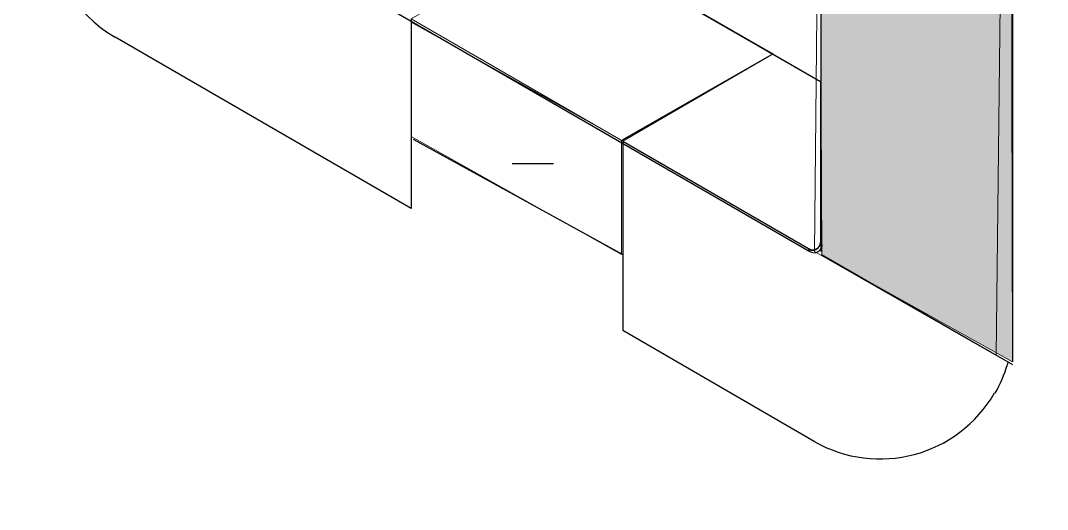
# Model space of a CAD drawing. Header units: inches. Extents: x -22 to 84, y -21 to 19.
# Drawn here: x 56.407 to 58.347, y -3.238 to -2.313 of the extents above; entities that cross this region are included whole.
import ezdxf

# ---------------------------------------------------------------- set-up
doc = ezdxf.new("R2010")
doc.units = ezdxf.units.IN
doc.header["$MEASUREMENT"] = 0
for name, color, linetype, lineweight in [('.ATI-HATCH', 7, 'Continuous', 0), ('G-ANNO-TTLB', 7, 'Continuous', 0), ('Layer 12', 7, 'Continuous', 0), ('TYVEK', 7, 'Continuous', 0)]:
    doc.layers.add(name, color=color, linetype=linetype, lineweight=lineweight)
pattern_1 = [(45, (0, 0), (-7.071, 7.071), [])]

# ---------------------------------------------------------------- blocks, each defined once
blk = doc.blocks.new('Block_30')
at = {"layer": 'TYVEK', "color": 4, "lineweight": 25, "true_color": 0x00ffff}
for points in [[(57.5436, -2.8993)], [(57.9056, -3.1087)]]:
    blk.add_lwpolyline(points, dxfattribs=at)
blk.add_open_spline([(57.9056, -3.1087), (58.0252, -3.1778), (58.1781, -3.137), (58.2472, -3.0175)], degree=3, dxfattribs=at)
blk = doc.blocks.new('Block_73')
at = {"layer": 'Layer 12', "color": 191, "lineweight": 25, "true_color": 0xbf7fff}
blk.add_lwpolyline([(56.4495, -2.6889)], dxfattribs=at)

msp = doc.modelspace()

# ---------------------------------------------------------------- hatches: boundary and pattern name
at = {"layer": '.ATI-HATCH', "true_color": 0xcc667f, "transparency": 33554687}
h = msp.add_hatch(color=243, dxfattribs=at)
edge = h.paths.add_edge_path()
edge.add_spline(control_points=[(58.2806, -0.5863), (58.2806, -0.5863), (57.9179, -0.3787), (57.9179, -0.3787), (57.9179, -0.3787), (57.9179, -2.2245), (57.9179, -2.2245), (57.9179, -2.2245), (57.9207, -2.758), (57.9207, -2.758), (57.9207, -2.758), (58.281, -2.959), (58.281, -2.959), (58.281, -2.959), (58.2799, -2.4317), (58.2799, -2.4317), (58.2799, -2.4317), (58.2806, -0.5863), (58.2806, -0.5863)], knot_values=[0, 0, 0, 0, 1, 1, 1, 2, 2, 2, 3, 3, 3, 4, 4, 4, 5, 5, 5, 6, 6, 6, 6], degree=3, periodic=0)
edge = h.paths.add_edge_path()
edge.add_spline(control_points=[(56.7728, -2.0945), (56.7728, -2.0945), (56.7827, -2.1052), (56.7827, -2.1052)], knot_values=[0, 0, 0, 0, 1, 1, 1, 1], degree=3, periodic=0)
edge.add_line((56.7827, -2.1052), (56.7728, -2.0945))
edge = h.paths.add_edge_path()
edge.add_spline(control_points=[(56.7728, -2.0945), (56.7728, -2.0945), (56.771, -2.0956), (56.771, -2.0956), (56.771, -2.0956), (56.771, -2.0931), (56.771, -2.0931), (56.771, -2.0931), (56.4587, -1.9128), (56.4587, -1.9128), (56.4587, -1.9128), (56.4587, -1.526), (56.4587, -1.526), (56.4587, -1.526), (56.4587, 0.4639), (56.4587, 0.4639), (56.4587, 0.4639), (56.771, 0.2848), (56.771, 0.2848), (56.771, 0.2848), (56.771, -0.963), (56.771, -0.963), (56.771, -0.963), (56.771, -1.7042), (56.771, -1.7042), (56.771, -1.7042), (56.7702, -2.0835), (56.7702, -2.0835), (56.7702, -2.0835), (56.7728, -2.0945), (56.7728, -2.0945)], knot_values=[0, 0, 0, 0, 1, 1, 1, 2, 2, 2, 3, 3, 3, 4, 4, 4, 5, 5, 5, 6, 6, 6, 7, 7, 7, 8, 8, 8, 9, 9, 9, 10, 10, 10, 10], degree=3, periodic=0)
edge.add_line((56.7728, -2.0945), (56.7728, -2.0945))
edge = h.paths.add_edge_path()
edge.add_spline(control_points=[(57.0556, 0.1201), (57.0556, 0.1201), (56.771, 0.2848), (56.771, 0.2848), (56.771, 0.2848), (56.771, -0.963), (56.771, -0.963), (56.771, -0.963), (56.771, -1.7042), (56.771, -1.7042), (56.771, -1.7042), (56.7702, -2.0835), (56.7702, -2.0835), (56.7702, -2.0835), (56.7728, -2.0945), (56.7728, -2.0945), (56.7728, -2.0945), (57.0556, -1.9348), (57.0556, -1.9348), (57.0556, -1.9348), (57.0556, 0.1201), (57.0556, 0.1201)], knot_values=[0, 0, 0, 0, 1, 1, 1, 2, 2, 2, 3, 3, 3, 4, 4, 4, 5, 5, 5, 6, 6, 6, 7, 7, 7, 7], degree=3, periodic=0)
edge.add_line((57.0556, 0.1201), (57.0556, 0.1201))
at = {"layer": 'G-ANNO-TTLB', "true_color": 0xff00ff, "transparency": 33554687}
h = msp.add_hatch(color=6, dxfattribs=at)
edge = h.paths.add_edge_path()
edge.add_spline(control_points=[(71.2893, -15.0744), (71.2893, -15.0744), (30.6016, -15.0744), (30.6016, -15.0744), (30.6016, -15.0744), (30.6016, 19.0506), (30.6016, 19.0506), (30.6016, 19.0506), (71.2893, 19.0506), (71.2893, 19.0506), (71.2893, 19.0506), (71.2893, -15.0744), (71.2893, -15.0744)], knot_values=[0, 0, 0, 0, 1, 1, 1, 2, 2, 2, 3, 3, 3, 4, 4, 4, 4], degree=3, periodic=0)
edge = h.paths.add_edge_path()
edge.add_spline(control_points=[(30.7266, 18.9256), (30.7266, 18.9256), (30.7266, -14.9494), (30.7266, -14.9494), (30.7266, -14.9494), (71.1643, -14.9494), (71.1643, -14.9494), (71.1643, -14.9494), (71.1643, 18.9256), (71.1643, 18.9256), (71.1643, 18.9256), (30.7266, 18.9256), (30.7266, 18.9256)], knot_values=[0, 0, 0, 0, 1, 1, 1, 2, 2, 2, 3, 3, 3, 4, 4, 4, 4], degree=3, periodic=0)
edge.add_line((30.7266, 18.9256), (30.7266, 18.9256))
at = {"layer": 'Layer 12', "true_color": 0x000000, "transparency": 33554687}
h = msp.add_hatch(dxfattribs=at)
h.set_pattern_fill('_U', color=18, scale=10, angle=45, style=2, pattern_type=0)
h.set_pattern_definition(pattern_1)
h.paths.add_polyline_path([(58.2499, -2.9469), (57.907, -2.7502), (57.9299, -0.3781), (58.2769, -0.5661)])
at = {"layer": 'TYVEK', "true_color": 0x000000, "transparency": 33554687}
h = msp.add_hatch(dxfattribs=at)
h.set_pattern_fill('_U', color=18, scale=10, angle=45, style=2, pattern_type=0)
h.set_pattern_definition(pattern_1)
h.paths.add_polyline_path([(57.5445, -2.5417), (57.1449, -2.3105), (57.4304, -2.1465), (57.8286, -2.3763)])
h = msp.add_hatch(dxfattribs=at)
h.set_pattern_fill('_U', color=18, scale=10, angle=45, style=2, pattern_type=0)
h.set_pattern_definition(pattern_1)
h.paths.add_polyline_path([(57.5424, -2.7558), (57.145, -2.5327), (57.1448, -2.3165), (57.5422, -2.5396)])

# ---------------------------------------------------------------- linework, layer by layer
at = {"layer": '.ATI-HATCH'}
msp.add_open_spline([(58.2806, -0.5863), (58.2806, -0.5863), (57.9179, -0.3787), (57.9179, -0.3787), (57.9179, -0.3787), (57.9179, -2.2245), (57.9179, -2.2245), (57.9179, -2.2245), (57.9207, -2.758), (57.9207, -2.758), (57.9207, -2.758), (58.281, -2.959), (58.281, -2.959), (58.281, -2.959), (58.2799, -2.4317), (58.2799, -2.4317), (58.2799, -2.4317), (58.2806, -0.5863), (58.2806, -0.5863)], degree=3, knots=[0, 0, 0, 0, 1, 1, 1, 2, 2, 2, 3, 3, 3, 4, 4, 4, 5, 5, 5, 6, 6, 6, 6], dxfattribs=at)
at = {"layer": 'G-ANNO-TTLB'}
for points in [[(71.2893, -15.0744), (71.2893, -15.0744), (30.6016, -15.0744), (30.6016, -15.0744), (30.6016, -15.0744), (30.6016, 19.0506), (30.6016, 19.0506), (30.6016, 19.0506), (71.2893, 19.0506), (71.2893, 19.0506), (71.2893, 19.0506), (71.2893, -15.0744), (71.2893, -15.0744)], [(30.7266, 18.9256), (30.7266, 18.9256), (30.7266, -14.9494), (30.7266, -14.9494), (30.7266, -14.9494), (71.1643, -14.9494), (71.1643, -14.9494), (71.1643, -14.9494), (71.1643, 18.9256), (71.1643, 18.9256), (71.1643, 18.9256), (30.7266, 18.9256), (30.7266, 18.9256)]]:
    msp.add_open_spline(points, degree=3, knots=[0, 0, 0, 0, 1, 1, 1, 2, 2, 2, 3, 3, 3, 4, 4, 4, 4], dxfattribs=at)
at = {"layer": 'Layer 12'}
msp.add_lwpolyline([(58.2499, -2.9469), (57.907, -2.7502), (57.9299, -0.3781), (58.2769, -0.5661)], close=True, dxfattribs=at)
at = {"layer": 'TYVEK', "color": 4, "lineweight": 25, "true_color": 0x00ffff}
for p, q in [((57.919, -0.3766), (57.919, -2.7503)), ((58.2817, -0.5842), (58.281, -2.4296)), ((57.9183, -2.4294), (57.0567, -1.9327)), ((57.9187, -2.4296), (57.1811, -2.0029)), ((56.7871, -2.1076), (57.5471, -2.5473)), ((57.1449, -2.3099), (57.1449, -2.6687)), ((57.1449, -2.6687), (56.5853, -2.345)), ((57.8286, -2.3765), (57.5432, -2.5396)), ((57.919, -2.7312), (57.919, -2.4284)), ((58.281, -2.4296), (58.281, -2.959)), ((57.1486, -2.5376), (57.5445, -2.7559)), ((57.5445, -2.5389), (57.5445, -2.8998)), ((57.5445, -2.5417), (57.8956, -2.7447)), ((57.5471, -2.5473), (57.8981, -2.7503)), ((57.9203, -2.7555), (58.281, -2.9637)), ((57.9065, -3.1093), (57.5445, -2.8998))]:
    msp.add_line(p, q, dxfattribs=at)
at = {"layer": 'TYVEK', "color": 252, "lineweight": 25, "true_color": 0x848484}
msp.add_line((57.3354, -2.5839), (57.4135, -2.5839), dxfattribs=at)
at = {"layer": 'TYVEK'}
for points in [[(57.5445, -2.5417), (57.1449, -2.3105), (57.4304, -2.1465), (57.8286, -2.3763)], [(57.5424, -2.7558), (57.145, -2.5327), (57.1448, -2.3165), (57.5422, -2.5396)]]:
    msp.add_lwpolyline(points, close=True, dxfattribs=at)
at = {"layer": 'TYVEK', "color": 4, "lineweight": 25, "true_color": 0x00ffff}
for points in [[(57.922, -2.4342)], [(57.919, -2.7569)]]:
    msp.add_lwpolyline(points, dxfattribs=at)
msp.add_open_spline([(56.4605, -2.1286), (56.4605, -2.2178), (56.5081, -2.3003), (56.5853, -2.345)], degree=3, dxfattribs=at)
for points in [[(57.8948, -2.7458), (57.9023, -2.7501), (57.9118, -2.7475), (57.9162, -2.7401), (57.9175, -2.7377), (57.9183, -2.735), (57.9183, -2.7322)], [(57.8956, -2.7447), (57.903, -2.7491), (57.9126, -2.7465), (57.9169, -2.739), (57.9183, -2.7367), (57.919, -2.734), (57.919, -2.7312)], [(57.8981, -2.7503), (57.9056, -2.7547), (57.9151, -2.7521), (57.9195, -2.7446), (57.9208, -2.7423), (57.9216, -2.7396), (57.9216, -2.7368)], [(58.2481, -3.018), (58.258, -3.0009), (58.2659, -2.9826), (58.2714, -2.9637), (58.2717, -2.9627), (58.272, -2.9618), (58.2723, -2.9608)]]:
    msp.add_open_spline(points, degree=3, knots=[0, 0, 0, 0, 1, 1, 1, 2, 2, 2, 2], dxfattribs=at)

# ---------------------------------------------------------------- block references
at = {"layer": 'Layer 12'}
msp.add_blockref('Block_73', (0, 0), dxfattribs=at)
at = {"layer": 'TYVEK'}
msp.add_blockref('Block_30', (0, 0), dxfattribs=at)

doc.saveas('drawing.dxf')
